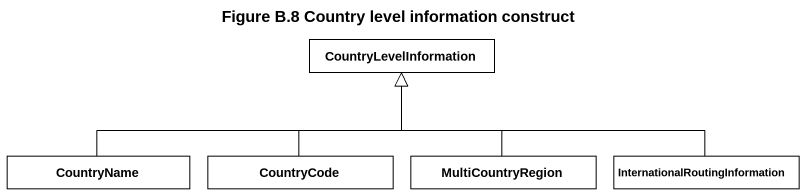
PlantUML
@startuml
title Figure B.8 Country level information construct
hide circle
hide empty members
class CountryLevelInformation #FFFFFF
class CountryName
class CountryCode
class MultiCountryRegion
class "InternationalRoutingInformation" as InternationalRoutingInformat
CountryName -right-|> CountryLevelInformation
CountryCode -up-|> CountryLevelInformation
MultiCountryRegion -up-|> CountryLevelInformation
InternationalRoutingInformat -left-|> CountryLevelInformation
@enduml
